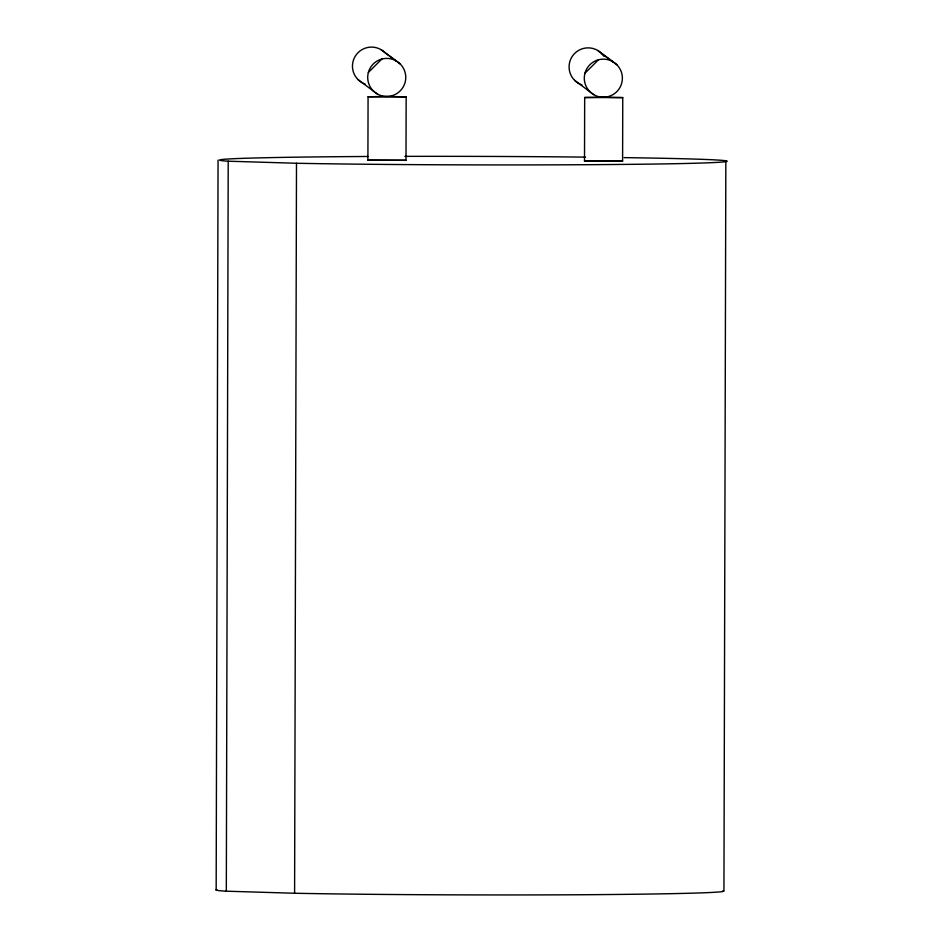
<?xml version="1.0" encoding="UTF-8"?>
<svg xmlns="http://www.w3.org/2000/svg" width="942" height="942" viewBox="0 0 942 942"><rect width="100%" height="100%" fill="white"/><g stroke="black" fill="none" stroke-linecap="round" stroke-linejoin="round"><path stroke-width="1.41" d="M216.165 890.072L218.061 160.069M722.797 890.873A253.951 4.251 0.1 0 1 581.12 894.747A253.951 4.251 0.1 0 1 294.599 893.251L226.315 891.191L228.211 161.2A253.951 4.251 0.1 0 1 368.016 156.478M294.599 893.251L296.495 163.26L228.211 161.2M367.91 160.222L368.075 96.755L386.679 96.473L406.155 96.838L405.99 160.317L367.91 160.222L405.99 160.317M584.511 160.988L584.676 97.509L603.292 97.238L622.756 97.591L622.603 161.07L584.511 160.988L622.603 161.07M723.939 891.191L725.835 161.2M365.343 84.168A19.052 19.04 -53.5 0 1 355.358 56.049A19.052 19.04 -53.5 0 1 385.007 52.705L400.232 63.997A19.052 19.04 -53.5 0 1 391.613 95.837A19.052 19.04 -53.5 0 1 368.357 72.463L381.851 59.028M601.608 53.47L616.845 64.751A19.052 19.04 -53.5 0 1 608.226 96.602A19.052 19.04 -53.5 0 1 584.958 73.217L598.464 59.782M406.155 96.838L368.075 96.755M622.756 97.591L584.676 97.509M597.675 50.432L612.901 61.725M574.62 80.341L593.778 94.659M381.074 49.667L396.299 60.959M358.007 79.575L377.177 93.906M226.315 891.191A253.951 4.251 0.1 0 1 216.954 889.625M624.11 157.62A253.951 4.251 0.1 0 1 665.747 163.884A253.951 4.251 0.1 0 1 296.495 163.26M404.895 156.36A253.951 4.251 0.1 0 1 585.547 157.126M584.958 73.217A19.052 19.04 -53.5 0 1 616.845 64.751M581.956 84.921A19.052 19.04 -53.5 0 1 573.042 55.272A19.052 19.04 -53.5 0 1 603.975 56.367M368.357 72.463A19.052 19.04 -53.5 0 1 400.232 63.997"/></g></svg>
